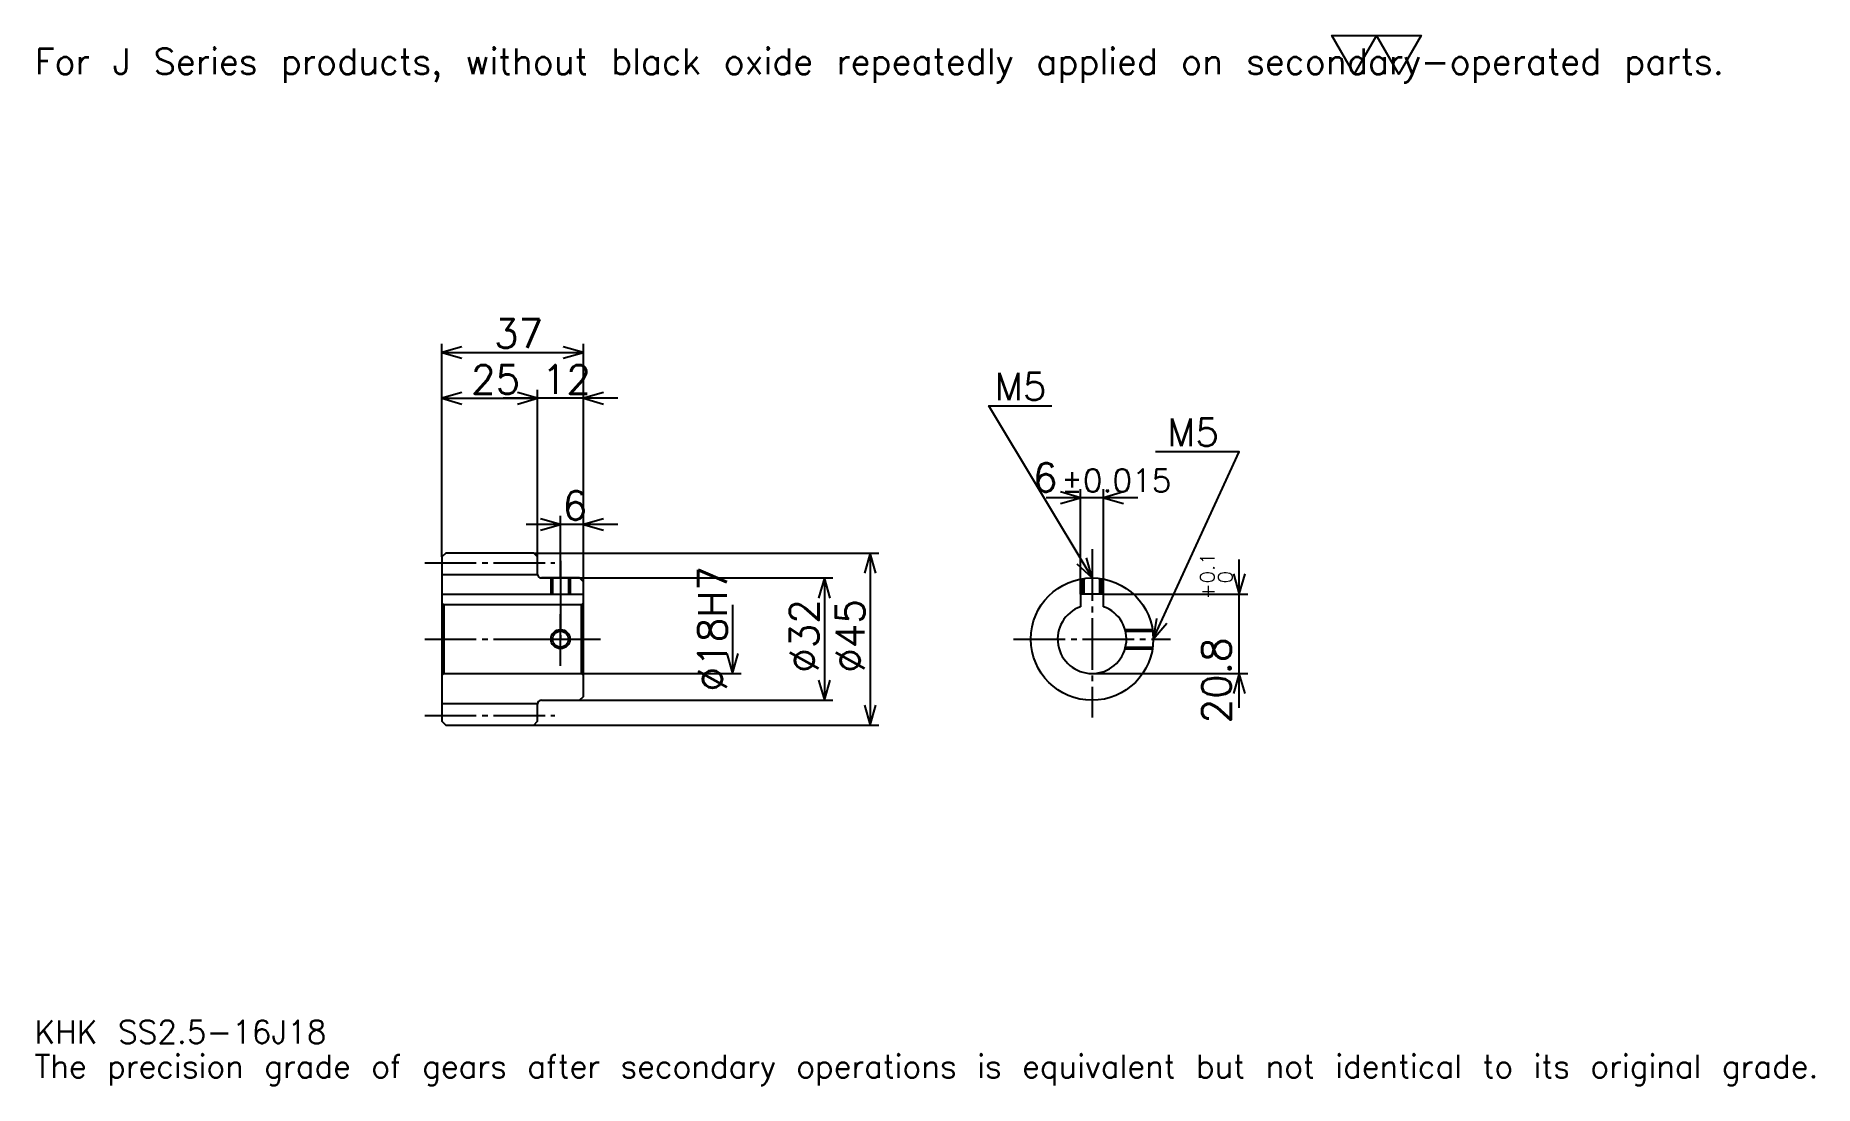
# Model space of a CAD drawing. Extents: x 15 to 480, y 6 to 280.
import ezdxf

# ---------------------------------------------------------------- set-up
doc = ezdxf.new("R2010")
doc.units = 0
doc.linetypes.add('DASHDOT', pattern=[18, 13.5, -1.5, 1.5, -1.5])
doc.layers.get('0').update_dxf_attribs({"linetype": 'CONTINUOUS'})
doc.layers.add('DASHDOT', color=6, linetype='DASHDOT')
doc.styles.add('KANJI', font='TXT', dxfattribs={"bigfont": 'BIGFONT'})

msp = doc.modelspace()

# ---------------------------------------------------------------- linework, layer by layer
at = {"color": 5}
for p, q in [((121.5, 144.75), (121.5, 199.5)), ((121.5, 197.25), (158.5, 197.25)), ((158.5, 144.75), (158.5, 199.5)), ((146.5, 144.75), (146.5, 187.5)), ((121.5, 185.25), (146.5, 185.25)), ((167.5, 185.25), (137.5, 185.25)), ((303.5, 159.25), (279.5, 159.25)), ((288.5, 134.050003), (288.5, 161.5)), ((294.5, 134.050003), (294.5, 161.5)), ((152.5, 144.75), (152.5, 154.5)), ((167.5, 152.25), (143.5, 152.25)), ((121.5, 143.75), (121.5, 144.75)), ((145.5, 144.75), (158.5, 144.75)), ((146.5, 143.75), (146.5, 144.75)), ((152.5, 138.25), (152.5, 144.75)), ((152.5, 138.25), (152.5, 144.75)), ((158.5, 144.75), (235.75, 144.75)), ((158.5, 137.25), (158.5, 144.75)), ((233.5, 144.75), (233.5, 99.75)), ((330, 104.25), (330, 143.050003)), ((147.5, 138.25), (158.5, 138.25)), ((158.5, 138.25), (223.75, 138.25)), ((221.5, 138.25), (221.5, 106.25)), ((197.5, 131.25), (197.5, 113.25)), ((294.5, 134.050003), (332.25, 134.050003)), ((158.5, 113.25), (199.75, 113.25)), ((291.5, 113.25), (332.25, 113.25)), ((147.5, 106.25), (158.5, 106.25)), ((158.5, 106.25), (223.75, 106.25)), ((145.5, 99.75), (158.5, 99.75)), ((158.5, 99.75), (235.75, 99.75))]:
    msp.add_line(p, q, dxfattribs=at)
at = {"color": 4}
for p, q in [((121.5, 139.125), (146.5, 139.125)), ((121.5, 134.050003), (158.5, 134.050003)), ((122, 131.25), (122, 113.25)), ((158, 131.25), (158.5, 131.75)), ((158, 113.25), (158.5, 112.75)), ((121.5, 105.375), (146.5, 105.375))]:
    msp.add_line(p, q, dxfattribs=at)
at = {"color": 7}
msp.add_lwpolyline([(360, 270), (354.149994, 280.140015), (377.549988, 280.140015), (371.700012, 270), (365.850006, 280.140015), (360, 270)], dxfattribs=at)
at = {"color": 5}
for points in [[(126.75, 198.75), (121.5, 197.25), (126.75, 195.75)], [(153.25, 195.75), (158.5, 197.25), (153.25, 198.75)], [(126.75, 186.75), (121.5, 185.25), (126.75, 183.75)], [(141.25, 183.75), (146.5, 185.25), (141.25, 186.75)], [(141.25, 183.75), (146.5, 185.25), (141.25, 186.75)], [(163.75, 186.75), (158.5, 185.25), (163.75, 183.75)], [(291.5, 138.25), (264.5, 183.25), (281, 183.25)], [(307.5, 122.25), (330, 171.25), (308.100006, 171.25)], [(283.25, 157.75), (288.5, 159.25), (283.25, 160.75)], [(299.75, 160.75), (294.5, 159.25), (299.75, 157.75)], [(147.25, 150.75), (152.5, 152.25), (147.25, 153.75)], [(163.75, 153.75), (158.5, 152.25), (163.75, 150.75)], [(235, 139.5), (233.5, 144.75), (232, 139.5)], [(287.512665, 141.980103), (291.5, 138.25), (290.085144, 143.52359)], [(223, 133), (221.5, 138.25), (220, 133)], [(328.5, 139.300003), (330, 134.050003), (331.5, 139.300003)], [(308.327637, 127.646996), (307.5, 122.25), (311.053955, 126.395111)], [(196, 118.5), (197.5, 113.25), (199, 118.5)], [(331.5, 108), (330, 113.25), (328.5, 108)], [(220, 111.5), (221.5, 106.25), (223, 111.5)], [(232, 105), (233.5, 99.75), (235, 105)]]:
    msp.add_lwpolyline(points, dxfattribs=at)
at = {"color": 4}
for points in [[(146.5, 139.25), (146.5, 143.75), (145.5, 144.75), (122.5, 144.75), (121.5, 143.75), (121.5, 112.75)], [(147.5, 106.25), (157.5, 106.25), (158.5, 107.25), (158.5, 137.25), (157.5, 138.25), (147.5, 138.25)], [(150, 138.25), (150, 134.050003)], [(150.434998, 138.25), (150.434998, 134.050003)], [(154.565002, 138.25), (154.565002, 134.050003)], [(155, 138.25), (155, 134.050003)], [(289, 134.050003), (289, 138.053482)], [(289.434998, 134.050003), (289.434998, 138.11618)], [(293.565002, 134.050003), (293.565002, 138.11618)], [(294, 134.050003), (294, 138.053482)], [(121.5, 112.75), (122, 113.25), (158, 113.25), (158, 131.25), (122, 131.25), (121.5, 131.75)], [(294.5, 130.735275), (294.5, 134.050003), (288.5, 134.050003), (288.5, 130.735275)], [(300.145813, 124.75), (307.303467, 124.75)], [(300.259888, 124.315002), (307.36618, 124.315002)], [(300.145813, 119.75), (307.303467, 119.75)], [(300.259888, 120.184998), (307.36618, 120.184998)], [(121.5, 112.75), (121.5, 100.75), (122.5, 99.75), (145.5, 99.75), (146.5, 100.75), (146.5, 105.25)]]:
    msp.add_lwpolyline(points, dxfattribs=at)
for centre, radius in [((291.5, 122.25), 16), ((152.5, 122.25), 2.065)]:
    msp.add_circle(centre, radius, dxfattribs=at)
at = {"color": 7}
msp.add_circle((152.5, 122.25), 2.5, dxfattribs=at)
at = {"color": 4}
for centre, radius, start, end in [((147.5, 139.25), 1, 180, 270), ((291.5, 122.25), 9, 109.47122094, 70.52877906), ((147.5, 105.25), 1, 90, 180)]:
    msp.add_arc(centre, radius, start, end, dxfattribs=at)
at = {"layer": 'DASHDOT', "color": 7}
for p, q in [((291.5, 145.75), (291.5, 101.75)), ((117, 142.25), (151, 142.25)), ((152.5, 138.25), (152.5, 122.25)), ((117, 122.25), (163, 122.25)), ((271, 122.25), (312, 122.25)), ((117, 102.25), (151, 102.25))]:
    msp.add_line(p, q, dxfattribs=at)
for points in [[(152.5, 142.75), (152.5, 129.550003)], [(152.5, 115.25), (152.5, 129.25)], [(145.5, 122.25), (159.5, 122.25)]]:
    msp.add_lwpolyline(points, dxfattribs=at)

# ---------------------------------------------------------------- texts
at = {"color": 7, "style": 'KANJI'}
for s, height, p in [('For J Series products, without black oxide repeatedly applied on secondary-operated parts.', 6.75, (15, 270)), ('37', 7.5, (135.125, 198.449997)), ('25', 7.5, (129.125, 186.449997)), ('12', 7.5, (147.625, 186.449997)), ('M5', 7.2, (266, 184.75)), ('M5', 7.2, (311.100006, 172.75)), ('6', 7.5, (276.018494, 160.75)), ('%%p0.015', 6, (283.442596, 160.75)), ('6', 7.5, (153.0625, 153.449997)), ('KHK SS2.5-16J18', 6, (15, 16.5)), ('The precision grade of gears after secondary operations is equivalent but not identical to its original grade.', 6, (15, 7.5))]:
    msp.add_text(s, height=height, dxfattribs=at).set_placement(p)
for s, height, p in [('%%c18H7', 7.5, (196, 108.5625)), ('0.1', 3.75, (323.549988, 136.847778)), ('0', 3.75, (328.200012, 136.847778)), ('+', 3.75, (323.549988, 132.647781)), ('%%c32', 7.5, (220, 113.4375)), ('%%c45', 7.5, (232, 113.4375)), ('20.8', 7.5, (327.75, 100.184814))]:
    msp.add_text(s, height=height, rotation=90, dxfattribs=at).set_placement(p)

doc.saveas('drawing.dxf')
